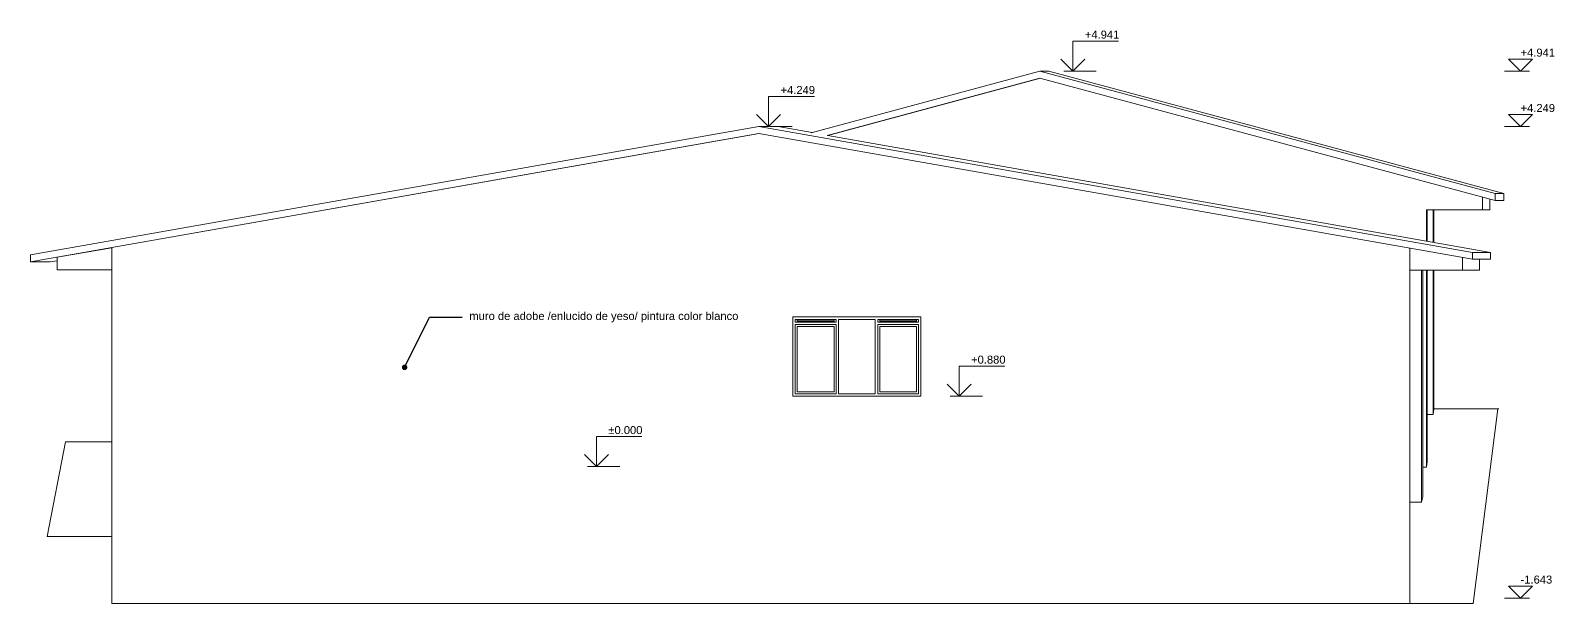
# Model space of a CAD drawing. Header units: metres. Extents: x 48 to 635, y -15 to 39.
# Drawn here: x 615.76 to 634.8, y -13 to -5.84 of the extents above; entities that cross this region are included whole.
import ezdxf

# ---------------------------------------------------------------- set-up
doc = ezdxf.new("R2010")
doc.units = ezdxf.units.M
doc.header["$MEASUREMENT"] = 0
for name, color, linetype in [('Annotation - Label', 7, 'Continuous'), ('Dimensioning - General', 7, 'Continuous'), ('Shell - Roof', 7, 'Continuous'), ('Site & Landscape - Terrain', 7, 'Continuous'), ('Structural - Bearing', 7, 'Continuous')]:
    doc.layers.add(name, color=color, linetype=linetype)
doc.styles.add('GENERATED_STYLE_1', font='')
doc.styles.get('GENERATED_STYLE_1').set_extended_font_data('Arial')
doc.dimstyles.new('GENERATED_STYLE__6', dxfattribs={"dimtxt": 0.18, "dimasz": 0.1368, "dimexe": 0.18, "dimexo": 0.0625, "dimgap": 0.09, "dimtad": 0, "dimtih": 1, "dimtoh": 1, "dimdec": 4, "dimzin": 0, "dimdsep": 46, "dimcen": 0.09, "dimadec": 0, "dimazin": 0, "dimtfac": 1, "dimtdec": 4, "dimtmove": 0, "dimatfit": 3, "dimldrblk": 'ARROWHEAD_11', "dimfxl": 1, "dimtolj": 1, "dimtzin": 0, "dimarcsym": 0})

# ---------------------------------------------------------------- blocks, each defined once
blk = doc.blocks.new('ARROWHEAD_11')
at = {"color": 0, "linetype": 'Continuous', "lineweight": 0}
blk.add_line((0, 0), (-1, 0), dxfattribs=at)
at = {"color": 0, "linetype": 'Continuous', "lineweight": 0, "const_width": 0.25, "flags": 128}
blk.add_lwpolyline([(-0.125, 0, 1), (0.125, 0, 1)], format="xyb", close=True, dxfattribs=at)

msp = doc.modelspace()

# ---------------------------------------------------------------- linework, layer by layer
at = {"layer": 'Dimensioning - General', "color": 7, "linetype": 'Continuous', "lineweight": 13}
for p, q in [((628.783, -6.35), (628.783, -5.975)), ((628.783, -5.975), (629.355, -5.975)), ((628.783, -6.35), (628.633, -6.2)), ((628.933, -6.2), (628.783, -6.35)), ((634.378, -6.35), (634.228, -6.2)), ((634.228, -6.2), (634.528, -6.2)), ((634.528, -6.2), (634.378, -6.35)), ((624.98, -7.042), (624.98, -6.667)), ((624.98, -6.667), (625.553, -6.667)), ((624.98, -7.042), (624.83, -6.892)), ((625.13, -6.892), (624.98, -7.042)), ((634.378, -7.042), (634.228, -6.892)), ((634.228, -6.892), (634.528, -6.892)), ((634.528, -6.892), (634.378, -7.042)), ((627.361, -10.411), (627.361, -10.036)), ((627.361, -10.036), (627.934, -10.036)), ((627.361, -10.411), (627.211, -10.261)), ((627.511, -10.261), (627.361, -10.411)), ((622.828, -11.291), (622.828, -10.916)), ((622.828, -10.916), (623.395, -10.916)), ((622.828, -11.291), (622.678, -11.141)), ((622.978, -11.141), (622.828, -11.291)), ((634.378, -12.934), (634.228, -12.784)), ((634.228, -12.784), (634.528, -12.784)), ((634.528, -12.784), (634.378, -12.934))]:
    msp.add_line(p, q, dxfattribs=at)
at = {"layer": 'Dimensioning - General', "color": 151, "linetype": 'Continuous', "lineweight": 20, "true_color": 0x80c2ff}
for p, q in [((628.783, -6.35), (628.67, -6.35)), ((628.783, -6.35), (629.076, -6.35)), ((634.378, -6.35), (634.178, -6.35)), ((634.378, -6.35), (634.491, -6.35)), ((624.98, -7.042), (624.868, -7.042)), ((624.98, -7.042), (625.274, -7.042)), ((634.378, -7.042), (634.178, -7.042)), ((634.378, -7.042), (634.491, -7.042)), ((627.361, -10.411), (627.249, -10.411)), ((627.361, -10.411), (627.655, -10.411)), ((622.828, -11.291), (622.716, -11.291)), ((622.828, -11.291), (623.122, -11.291)), ((634.378, -12.934), (634.178, -12.934)), ((634.378, -12.934), (634.491, -12.934))]:
    msp.add_line(p, q, dxfattribs=at)
at = {"layer": 'Shell - Roof', "color": 23, "linetype": 'Continuous', "lineweight": 13, "true_color": 0xbf8080}
for p, q in [((625.513, -7.119), (628.372, -6.35)), ((628.372, -6.438), (625.711, -7.154)), ((628.481, -6.35), (628.372, -6.35)), ((628.372, -6.35), (634.061, -7.88)), ((634.061, -7.968), (628.372, -6.438)), ((634.17, -7.88), (628.481, -6.35)), ((615.756, -8.647), (624.858, -7.042)), ((625.102, -7.042), (624.858, -7.042)), ((624.858, -7.042), (633.779, -8.615)), ((625.525, -7.116), (625.102, -7.042)), ((624.858, -7.128), (615.756, -8.733)), ((633.779, -8.701), (624.858, -7.128)), ((633.201, -8.474), (625.72, -7.154)), ((634.061, -7.88), (634.17, -7.88)), ((634.061, -7.88), (634.061, -7.968)), ((634.17, -7.968), (634.061, -7.968)), ((634.17, -7.88), (634.17, -7.968)), ((634.001, -8.615), (633.201, -8.474)), ((615.756, -8.647), (615.756, -8.733)), ((615.756, -8.733), (616.003, -8.733)), ((616.003, -8.733), (616.089, -8.718)), ((633.779, -8.615), (634.001, -8.615)), ((633.779, -8.615), (633.779, -8.701)), ((634.001, -8.701), (633.779, -8.701)), ((634.001, -8.615), (634.001, -8.701))]:
    msp.add_line(p, q, dxfattribs=at)
at = {"layer": 'Site & Landscape - Terrain', "color": 7, "linetype": 'Continuous', "lineweight": 13}
for p, q in [((633.901, -7.925), (633.901, -8.081)), ((633.993, -7.95), (633.993, -8.081)), ((633.201, -8.081), (633.901, -8.081)), ((633.901, -8.081), (633.993, -8.081)), ((616.114, -8.671), (616.772, -8.557)), ((616.772, -8.557), (616.772, -8.834)), ((632.994, -8.563), (632.994, -8.836)), ((616.089, -8.676), (616.114, -8.671)), ((616.089, -8.676), (616.089, -8.834)), ((633.651, -8.679), (633.651, -8.836)), ((633.866, -8.701), (633.866, -8.836)), ((616.089, -8.834), (616.772, -8.834)), ((632.994, -8.836), (633.651, -8.836)), ((633.651, -8.836), (633.866, -8.836)), ((633.285, -10.638), (633.21, -10.638)), ((633.293, -10.571), (633.285, -10.638)), ((633.293, -10.571), (634.093, -10.571)), ((634.093, -10.571), (633.786, -13.001)), ((634.093, -10.571), (634.108, -10.571)), ((615.963, -12.166), (616.193, -10.981)), ((616.193, -10.981), (616.772, -10.981)), ((633.21, -11.232), (633.201, -11.3)), ((633.201, -11.3), (633.155, -11.3)), ((633.14, -11.491), (633.14, -11.734)), ((633.155, -11.491), (633.155, -11.667)), ((633.14, -11.734), (632.994, -11.734)), ((633.155, -11.667), (633.14, -11.734)), ((615.963, -12.166), (616.772, -12.166)), ((632.994, -13.001), (633.786, -13.001))]:
    msp.add_line(p, q, dxfattribs=at)
at = {"layer": 'Structural - Bearing', "color": 251, "linetype": 'Continuous', "lineweight": 20, "true_color": 0x6a6a6a}
for p, q in [((628.377, -6.439), (625.72, -7.154)), ((624.862, -7.128), (616.772, -8.555)), ((633.201, -8.474), (633.201, -8.081)), ((633.21, -8.081), (633.21, -8.475)), ((633.285, -8.489), (633.285, -8.081)), ((633.293, -8.081), (633.293, -8.49)), ((616.772, -8.557), (616.772, -8.555)), ((616.772, -13.001), (616.772, -8.834)), ((632.994, -13.001), (632.994, -8.836)), ((633.14, -11.491), (633.14, -8.836)), ((633.155, -8.836), (633.155, -11.491)), ((633.201, -11.3), (633.201, -8.836)), ((633.21, -8.836), (633.21, -11.232)), ((633.285, -10.638), (633.285, -8.836)), ((633.293, -8.836), (633.293, -10.571)), ((625.284, -9.421), (626.884, -9.421)), ((625.284, -10.411), (625.284, -9.421)), ((626.884, -9.421), (626.884, -10.411)), ((626.884, -10.411), (625.284, -10.411)), ((632.994, -13.001), (616.772, -13.001))]:
    msp.add_line(p, q, dxfattribs=at)
at = {"layer": 'Structural - Bearing', "color": 30, "linetype": 'Continuous', "lineweight": 18, "true_color": 0xff6600}
for p, q in [((625.314, -9.451), (625.314, -9.486)), ((625.824, -9.451), (625.314, -9.451)), ((625.314, -9.486), (625.824, -9.486)), ((625.314, -9.516), (625.314, -10.381)), ((625.824, -9.516), (625.314, -9.516)), ((625.339, -9.461), (625.339, -9.476)), ((625.339, -9.461), (625.799, -9.461)), ((625.799, -9.476), (625.339, -9.476)), ((625.799, -9.476), (625.799, -9.461)), ((625.824, -9.486), (625.824, -9.451)), ((625.824, -10.381), (625.824, -9.516)), ((625.854, -9.451), (625.854, -10.381)), ((626.314, -9.451), (625.854, -9.451)), ((626.314, -10.381), (626.314, -9.451)), ((626.344, -9.451), (626.344, -9.486)), ((626.854, -9.451), (626.344, -9.451)), ((626.344, -9.486), (626.854, -9.486)), ((626.344, -9.516), (626.344, -10.381)), ((626.854, -9.516), (626.344, -9.516)), ((626.369, -9.461), (626.369, -9.476)), ((626.369, -9.461), (626.829, -9.461)), ((626.829, -9.476), (626.369, -9.476)), ((626.829, -9.476), (626.829, -9.461)), ((626.854, -9.486), (626.854, -9.451)), ((626.854, -10.381), (626.854, -9.516)), ((625.339, -9.541), (625.339, -10.356)), ((625.799, -9.541), (625.339, -9.541)), ((625.799, -10.356), (625.799, -9.541)), ((626.369, -9.541), (626.369, -10.356)), ((626.829, -9.541), (626.369, -9.541)), ((626.829, -10.356), (626.829, -9.541)), ((625.314, -10.381), (625.824, -10.381)), ((625.339, -10.356), (625.799, -10.356)), ((625.854, -10.381), (626.314, -10.381)), ((626.344, -10.381), (626.854, -10.381)), ((626.369, -10.356), (626.829, -10.356))]:
    msp.add_line(p, q, dxfattribs=at)

# ---------------------------------------------------------------- texts
at = {"layer": 'Annotation - Label', "color": 5, "linetype": 'Continuous', "lineweight": 25, "insert": (621.241, -9.424), "char_height": 0.1, "attachment_point": 4, "style": 'GENERATED_STYLE_1'}
msp.add_mtext('\\A1;{\\pql;\\fArial|b0|i0|c0|p34;muro de adobe /enlucido de yeso/ pintura color blanco}', dxfattribs=at)
at = {"layer": 'Dimensioning - General', "color": 5, "lineweight": 25, "char_height": 0.1, "attachment_point": 7, "style": 'GENERATED_STYLE_1'}
for s, insert in [('\\A1;{\\pql;\\fArial|b0|i0|c0|p34;+4.941}', (628.933, -5.945)), ('\\A1;{\\pql;\\fArial|b0|i0|c0|p34;+4.941}', (634.378, -6.17)), ('\\A1;{\\pql;\\fArial|b0|i0|c0|p34;+4.249}', (625.13, -6.637)), ('\\A1;{\\pql;\\fArial|b0|i0|c0|p34;+4.249}', (634.378, -6.862)), ('\\A1;{\\pql;\\fArial|b0|i0|c0|p34;+0.880}', (627.511, -10.006)), ('\\A1;{\\pql;\\fArial|b0|i0|c0|p34;±0.000}', (622.978, -10.886)), ('\\A1;{\\pql;\\fArial|b0|i0|c0|p34;-1.643}', (634.378, -12.754))]:
    msp.add_mtext(s, dxfattribs=dict(at, insert=insert))

# ---------------------------------------------------------------- leaders
at = {"layer": 'Annotation - Label', "color": 151, "linetype": 'Continuous', "lineweight": 20, "true_color": 0x80c2ff, "annotation_type": 0, "has_hookline": 1, "hookline_direction": 0, "text_width": 3.345}
msp.add_leader([(620.432, -10.051), (620.741, -9.424), (621.151, -9.424)], dimstyle='GENERATED_STYLE__6', dxfattribs=at)

doc.saveas('drawing.dxf')
